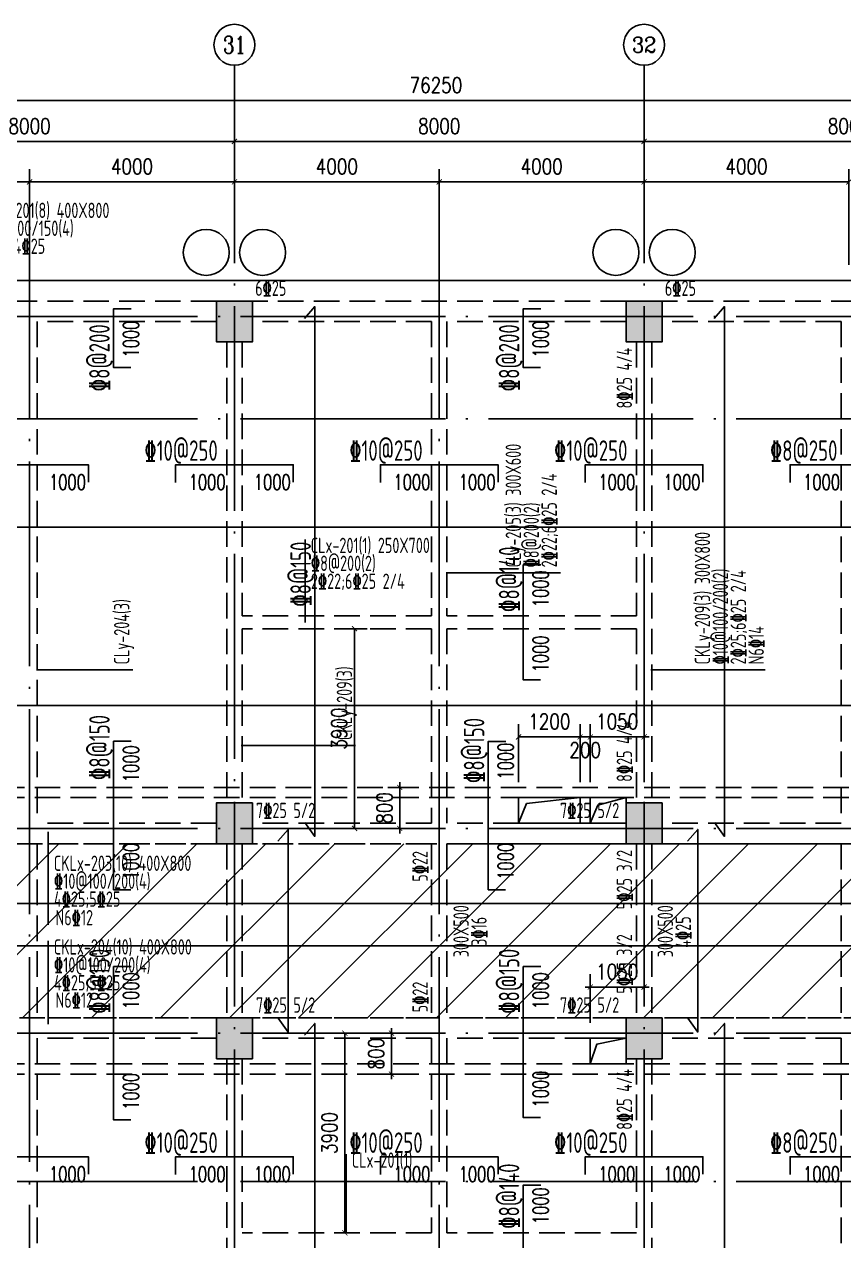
# Model space of a CAD drawing. Header units: millimetres. Extents: x 2998490 to 15040601, y 444546 to 7822218.
# Drawn here: x 14653164 to 14669164, y 7671349 to 7695106 of the extents above; entities that cross this region are included whole.
import ezdxf
from ezdxf.enums import TextEntityAlignment as Align

# ---------------------------------------------------------------- set-up
doc = ezdxf.new("R2010")
doc.units = ezdxf.units.MM
doc.header["$LTSCALE"] = 2000
doc.linetypes.add('DASH', pattern=[0.35, 0.25, -0.1])
doc.linetypes.add('DOTE', pattern=[2.42, 2, -0.2, 0.02, -0.2])
for name, color, linetype in [('3-AXIS', 3, 'Continuous'), ('3-AXIS_TEXT', 7, 'Continuous'), ('3-ban', 84, 'Continuous'), ('3-ban-hatch', 9, 'Continuous'), ('3-ban-rein', 1, 'Continuous'), ('3-ban-TEXT', 7, 'Continuous'), ('3-column-DOWN', 232, 'Continuous'), ('3-COLUMN-UP', 2, 'Continuous'), ('3-dcl', 3, 'Continuous'), ('3-dote', 43, 'DOTE'), ('3-HATCH', 8, 'Continuous'), ('3-liang-rein-X', 54, 'Continuous'), ('3-liang-rein-Y', 130, 'Continuous'), ('3-liang-R截面-X', 50, 'Continuous'), ('3-liang-R截面-Y', 70, 'Continuous'), ('3-liang-s-1', 44, 'Continuous'), ('3-liang-xu', 120, 'DASH'), ('3-装饰线脚', 7, 'Continuous'), ('AXIS', 3, 'Continuous'), ('AXIS_TEXT', 7, 'Continuous')]:
    doc.layers.add(name, color=color, linetype=linetype)
doc.layers.add('3-零部件', color=73, linetype='Continuous', lineweight=5)
doc.styles.add('_TCH_AXIS', font='COMPLEX', dxfattribs={"bigfont": 'GBCBIG'})
doc.styles.add('COMPLEX', font='COMPLEX')
doc.styles.add('DIM_FONT', font='SIMPLEX', dxfattribs={"width": 0.8, "bigfont": 'HZTXT'})
doc.styles.add('TJ1', font='tj-romans1.shx', dxfattribs={"width": 0.8, "bigfont": 'tj-hztxt1.shx'})
doc.styles.add('TSSD_Rein', font='Tssdeng.shx', dxfattribs={"width": 0.7, "bigfont": 'hztxt.shx'})
doc.dimstyles.new('DIMN100', dxfattribs={"dimtxt": 300, "dimasz": 100, "dimexe": 250, "dimexo": 300, "dimgap": 150, "dimtad": 1, "dimdec": 0, "dimzin": 0, "dimdsep": 46, "dimtxsty": 'DIM_FONT', "dimblk": 'ARCHTICK', "dimcen": 0.09, "dimclrt": 7, "dimazin": 2, "dimtfac": 1, "dimtdec": 0, "dimtix": 1, "dimtmove": 2, "dimatfit": 3, "dimldrblk": 'ARCHTICK', "dimfxl": 0, "dimtolj": 1, "dimtzin": 0, "dimarcsym": 0})

# ---------------------------------------------------------------- blocks, each defined once
blk = doc.blocks.new('_ArchTick')
at = {"color": 0, "linetype": 'ByBlock', "const_width": 0.15}
blk.add_lwpolyline([(-0.5, -0.5), (0.5, 0.5)], dxfattribs=at)
blk = doc.blocks.new('*D227')
at = {"layer": 'AXIS', "color": 0, "lineweight": -2}
for p, q in [((14649267, 7692217), (14649267, 7693069)), ((14657267, 7692217), (14657267, 7693069)), ((14649267, 7692819), (14657267, 7692819))]:
    blk.add_line(p, q, dxfattribs=at)
at = {"layer": 'Defpoints', "color": 0}
for p in [(14657267, 7692819), (14649267, 7691917), (14657267, 7691917)]:
    blk.add_point(p, dxfattribs=at)
at = {"layer": 'AXIS', "color": 0, "lineweight": -2, "xscale": 100, "yscale": 100, "zscale": 100, "rotation": 180}
blk.add_blockref('_ArchTick', (14649267, 7692819), dxfattribs=at)
at = {"layer": 'AXIS', "color": 0, "lineweight": -2, "xscale": 100, "yscale": 100, "zscale": 100}
blk.add_blockref('_ArchTick', (14657267, 7692819), dxfattribs=at)
at = {"layer": 'AXIS', "color": 7, "insert": (14653267, 7693119), "char_height": 300, "attachment_point": 5, "style": 'DIM_FONT'}
blk.add_mtext('\\A1;8000', dxfattribs=at)
blk = doc.blocks.new('*D228')
at = {"layer": 'AXIS', "color": 0, "lineweight": -2}
for p, q in [((14657267, 7692217), (14657267, 7693069)), ((14665267, 7692217), (14665267, 7693069)), ((14657267, 7692819), (14665267, 7692819))]:
    blk.add_line(p, q, dxfattribs=at)
at = {"layer": 'Defpoints', "color": 0}
for p in [(14665267, 7692819), (14657267, 7691917), (14665267, 7691917)]:
    blk.add_point(p, dxfattribs=at)
at = {"layer": 'AXIS', "color": 0, "lineweight": -2, "xscale": 100, "yscale": 100, "zscale": 100, "rotation": 180}
blk.add_blockref('_ArchTick', (14657267, 7692819), dxfattribs=at)
at = {"layer": 'AXIS', "color": 0, "lineweight": -2, "xscale": 100, "yscale": 100, "zscale": 100}
blk.add_blockref('_ArchTick', (14665267, 7692819), dxfattribs=at)
at = {"layer": 'AXIS', "color": 7, "insert": (14661267, 7693119), "char_height": 300, "attachment_point": 5, "style": 'DIM_FONT'}
blk.add_mtext('\\A1;8000', dxfattribs=at)
blk = doc.blocks.new('*D229')
at = {"layer": 'AXIS', "color": 0, "lineweight": -2}
for p, q in [((14665267, 7692217), (14665267, 7693069)), ((14673267, 7692217), (14673267, 7693069)), ((14665267, 7692819), (14673267, 7692819))]:
    blk.add_line(p, q, dxfattribs=at)
at = {"layer": 'Defpoints', "color": 0}
for p in [(14673267, 7692819), (14665267, 7691917), (14673267, 7691917)]:
    blk.add_point(p, dxfattribs=at)
at = {"layer": 'AXIS', "color": 0, "lineweight": -2, "xscale": 100, "yscale": 100, "zscale": 100, "rotation": 180}
blk.add_blockref('_ArchTick', (14665267, 7692819), dxfattribs=at)
at = {"layer": 'AXIS', "color": 0, "lineweight": -2, "xscale": 100, "yscale": 100, "zscale": 100}
blk.add_blockref('_ArchTick', (14673267, 7692819), dxfattribs=at)
at = {"layer": 'AXIS', "color": 7, "insert": (14669267, 7693119), "char_height": 300, "attachment_point": 5, "style": 'DIM_FONT'}
blk.add_mtext('\\A1;8000', dxfattribs=at)
blk = doc.blocks.new('*D237')
at = {"layer": 'AXIS', "color": 0, "lineweight": -2}
for p, q in [((14619017, 7691417), (14619017, 7693869)), ((14695267, 7691417), (14695267, 7693869)), ((14619017, 7693619), (14695267, 7693619))]:
    blk.add_line(p, q, dxfattribs=at)
at = {"layer": 'Defpoints', "color": 0}
for p in [(14695267, 7693619), (14619017, 7691117), (14695267, 7691117)]:
    blk.add_point(p, dxfattribs=at)
at = {"layer": 'AXIS', "color": 0, "lineweight": -2, "xscale": 100, "yscale": 100, "zscale": 100, "rotation": 180}
blk.add_blockref('_ArchTick', (14619017, 7693619), dxfattribs=at)
at = {"layer": 'AXIS', "color": 0, "lineweight": -2, "xscale": 100, "yscale": 100, "zscale": 100}
blk.add_blockref('_ArchTick', (14695267, 7693619), dxfattribs=at)
at = {"layer": 'AXIS', "color": 7, "insert": (14661202, 7693919), "char_height": 300, "attachment_point": 5, "style": 'DIM_FONT'}
blk.add_mtext('\\A1;76250', dxfattribs=at)
blk = doc.blocks.new('_AXISO')
blk.add_circle((0, 0), 0.5)
at = {"layer": '3-AXIS_TEXT', "style": 'COMPLEX', "width": 1.041667}
blk.add_attdef('A', text='', height=0.56, dxfattribs=at).set_placement((-0.25, -0.28), (0.25, -0.28), align=Align.FIT)
blk = doc.blocks.new('*D1376')
at = {"layer": '3-零部件', "color": 0, "lineweight": -2}
for p, q in [((14649267, 7691055), (14649267, 7692279)), ((14653267, 7690501), (14653267, 7692279)), ((14649267, 7692029), (14653267, 7692029))]:
    blk.add_line(p, q, dxfattribs=at)
at = {"layer": 'Defpoints', "color": 0}
for p in [(14653267, 7692029), (14649267, 7690755), (14653267, 7690201)]:
    blk.add_point(p, dxfattribs=at)
at = {"layer": '3-零部件', "color": 0, "lineweight": -2, "xscale": 100, "yscale": 100, "zscale": 100, "rotation": 180}
blk.add_blockref('_ArchTick', (14649267, 7692029), dxfattribs=at)
at = {"layer": '3-零部件', "color": 0, "lineweight": -2, "xscale": 100, "yscale": 100, "zscale": 100}
blk.add_blockref('_ArchTick', (14653267, 7692029), dxfattribs=at)
at = {"layer": '3-零部件', "color": 7, "insert": (14651267, 7692329), "char_height": 300, "attachment_point": 5, "style": 'DIM_FONT'}
blk.add_mtext('\\A1;4000', dxfattribs=at)
blk = doc.blocks.new('*D1377')
at = {"layer": '3-零部件', "color": 0, "lineweight": -2}
for p, q in [((14653267, 7690501), (14653267, 7692279)), ((14657267, 7690501), (14657267, 7692279)), ((14653267, 7692029), (14657267, 7692029))]:
    blk.add_line(p, q, dxfattribs=at)
at = {"layer": 'Defpoints', "color": 0}
for p in [(14657267, 7692029), (14653267, 7690201), (14657267, 7690201)]:
    blk.add_point(p, dxfattribs=at)
at = {"layer": '3-零部件', "color": 0, "lineweight": -2, "xscale": 100, "yscale": 100, "zscale": 100, "rotation": 180}
blk.add_blockref('_ArchTick', (14653267, 7692029), dxfattribs=at)
at = {"layer": '3-零部件', "color": 0, "lineweight": -2, "xscale": 100, "yscale": 100, "zscale": 100}
blk.add_blockref('_ArchTick', (14657267, 7692029), dxfattribs=at)
at = {"layer": '3-零部件', "color": 7, "insert": (14655267, 7692329), "char_height": 300, "attachment_point": 5, "style": 'DIM_FONT'}
blk.add_mtext('\\A1;4000', dxfattribs=at)
blk = doc.blocks.new('*D1378')
at = {"layer": '3-零部件', "color": 0, "lineweight": -2}
for p, q in [((14657267, 7690501), (14657267, 7692279)), ((14661267, 7690501), (14661267, 7692279)), ((14657267, 7692029), (14661267, 7692029))]:
    blk.add_line(p, q, dxfattribs=at)
at = {"layer": 'Defpoints', "color": 0}
for p in [(14661267, 7692029), (14657267, 7690201), (14661267, 7690201)]:
    blk.add_point(p, dxfattribs=at)
at = {"layer": '3-零部件', "color": 0, "lineweight": -2, "xscale": 100, "yscale": 100, "zscale": 100, "rotation": 180}
blk.add_blockref('_ArchTick', (14657267, 7692029), dxfattribs=at)
at = {"layer": '3-零部件', "color": 0, "lineweight": -2, "xscale": 100, "yscale": 100, "zscale": 100}
blk.add_blockref('_ArchTick', (14661267, 7692029), dxfattribs=at)
at = {"layer": '3-零部件', "color": 7, "insert": (14659267, 7692329), "char_height": 300, "attachment_point": 5, "style": 'DIM_FONT'}
blk.add_mtext('\\A1;4000', dxfattribs=at)
blk = doc.blocks.new('*D1379')
at = {"layer": '3-零部件', "color": 0, "lineweight": -2}
for p, q in [((14661267, 7690501), (14661267, 7692279)), ((14665267, 7690501), (14665267, 7692279)), ((14661267, 7692029), (14665267, 7692029))]:
    blk.add_line(p, q, dxfattribs=at)
at = {"layer": 'Defpoints', "color": 0}
for p in [(14665267, 7692029), (14661267, 7690201), (14665267, 7690201)]:
    blk.add_point(p, dxfattribs=at)
at = {"layer": '3-零部件', "color": 0, "lineweight": -2, "xscale": 100, "yscale": 100, "zscale": 100, "rotation": 180}
blk.add_blockref('_ArchTick', (14661267, 7692029), dxfattribs=at)
at = {"layer": '3-零部件', "color": 0, "lineweight": -2, "xscale": 100, "yscale": 100, "zscale": 100}
blk.add_blockref('_ArchTick', (14665267, 7692029), dxfattribs=at)
at = {"layer": '3-零部件', "color": 7, "insert": (14663267, 7692329), "char_height": 300, "attachment_point": 5, "style": 'DIM_FONT'}
blk.add_mtext('\\A1;4000', dxfattribs=at)
blk = doc.blocks.new('*D1382')
at = {"layer": '3-零部件', "color": 0, "lineweight": -2}
for p, q in [((14665267, 7690450), (14665267, 7692279)), ((14669267, 7690412), (14669267, 7692279)), ((14665267, 7692029), (14669267, 7692029))]:
    blk.add_line(p, q, dxfattribs=at)
at = {"layer": 'Defpoints', "color": 0}
for p in [(14669267, 7692029), (14665267, 7690150), (14669267, 7690112)]:
    blk.add_point(p, dxfattribs=at)
at = {"layer": '3-零部件', "color": 0, "lineweight": -2, "xscale": 100, "yscale": 100, "zscale": 100, "rotation": 180}
blk.add_blockref('_ArchTick', (14665267, 7692029), dxfattribs=at)
at = {"layer": '3-零部件', "color": 0, "lineweight": -2, "xscale": 100, "yscale": 100, "zscale": 100}
blk.add_blockref('_ArchTick', (14669267, 7692029), dxfattribs=at)
at = {"layer": '3-零部件', "color": 7, "insert": (14667267, 7692329), "char_height": 300, "attachment_point": 5, "style": 'DIM_FONT'}
blk.add_mtext('\\A1;4000', dxfattribs=at)
blk = doc.blocks.new('*D1799')
at = {"layer": '3-ban', "color": 0, "lineweight": -2}
for p, q in [((14659567, 7683302), (14659862, 7683302)), ((14659612, 7683302), (14659612, 7679402)), ((14659567, 7679402), (14659862, 7679402))]:
    blk.add_line(p, q, dxfattribs=at)
at = {"layer": 'Defpoints', "color": 0}
for p in [(14659267, 7683302), (14659267, 7679402), (14659612, 7679402)]:
    blk.add_point(p, dxfattribs=at)
at = {"layer": '3-ban', "color": 0, "lineweight": -2, "xscale": 100, "yscale": 100, "zscale": 100}
for p, rotation in [((14659612, 7683302), 90), ((14659612, 7679402), 270)]:
    blk.add_blockref('_ArchTick', p, dxfattribs=dict(at, rotation=rotation))
at = {"layer": '3-ban', "color": 7, "insert": (14659312, 7681352), "char_height": 300, "attachment_point": 5, "rotation": 90, "style": 'DIM_FONT'}
blk.add_mtext('\\A1;3900', dxfattribs=at)
blk = doc.blocks.new('*D1800')
at = {"layer": '3-ban', "color": 0, "lineweight": -2}
for p, q in [((14659424, 7675402), (14659424, 7671502)), ((14659426, 7675402), (14659674, 7675402)), ((14659426, 7671502), (14659674, 7671502))]:
    blk.add_line(p, q, dxfattribs=at)
at = {"layer": 'Defpoints', "color": 0}
for p in [(14659126, 7675402), (14659126, 7671502), (14659424, 7671502)]:
    blk.add_point(p, dxfattribs=at)
at = {"layer": '3-ban', "color": 0, "lineweight": -2, "xscale": 100, "yscale": 100, "zscale": 100}
for p, rotation in [((14659424, 7675402), 90), ((14659424, 7671502), 270)]:
    blk.add_blockref('_ArchTick', p, dxfattribs=dict(at, rotation=rotation))
at = {"layer": '3-ban', "color": 7, "insert": (14659124, 7673452), "char_height": 300, "attachment_point": 5, "rotation": 90, "style": 'DIM_FONT'}
blk.add_mtext('\\A1;3900', dxfattribs=at)
blk = doc.blocks.new('*D1801')
at = {"layer": '3-ban', "color": 0, "lineweight": -2}
for p, q in [((14660264, 7680202), (14660746, 7680202)), ((14660496, 7680202), (14660496, 7680302)), ((14660496, 7680202), (14660496, 7679402)), ((14660264, 7679402), (14660746, 7679402)), ((14660496, 7679402), (14660496, 7679302))]:
    blk.add_line(p, q, dxfattribs=at)
at = {"layer": 'Defpoints', "color": 0}
for p in [(14659964, 7680202), (14659964, 7679402), (14660496, 7679402)]:
    blk.add_point(p, dxfattribs=at)
at = {"layer": '3-ban', "color": 0, "lineweight": -2, "xscale": 100, "yscale": 100, "zscale": 100}
for p, rotation in [((14660496, 7680202), 270), ((14660496, 7679402), 90)]:
    blk.add_blockref('_ArchTick', p, dxfattribs=dict(at, rotation=rotation))
at = {"layer": '3-ban', "color": 7, "insert": (14660196, 7679802), "char_height": 300, "attachment_point": 5, "rotation": 90, "style": 'DIM_FONT'}
blk.add_mtext('\\A1;800', dxfattribs=at)
blk = doc.blocks.new('*D1802')
at = {"layer": '3-ban', "color": 0, "lineweight": -2}
for p, q in [((14660105, 7675402), (14660584, 7675402)), ((14660334, 7675402), (14660334, 7675502)), ((14660334, 7674602), (14660334, 7675402)), ((14660105, 7674602), (14660584, 7674602)), ((14660334, 7674602), (14660334, 7674502))]:
    blk.add_line(p, q, dxfattribs=at)
at = {"layer": 'Defpoints', "color": 0}
for p in [(14659805, 7675402), (14660334, 7675402), (14659805, 7674602)]:
    blk.add_point(p, dxfattribs=at)
at = {"layer": '3-ban', "color": 0, "lineweight": -2, "xscale": 100, "yscale": 100, "zscale": 100}
for p, rotation in [((14660334, 7675402), 270), ((14660334, 7674602), 90)]:
    blk.add_blockref('_ArchTick', p, dxfattribs=dict(at, rotation=rotation))
at = {"layer": '3-ban', "color": 7, "insert": (14660034, 7675002), "char_height": 300, "attachment_point": 5, "rotation": 90, "style": 'DIM_FONT'}
blk.add_mtext('\\A1;800', dxfattribs=at)
blk = doc.blocks.new('*D1844')
at = {"layer": '3-ban', "color": 0, "lineweight": -2}
for p, q in [((14662817, 7680302), (14662817, 7681439)), ((14664017, 7680302), (14664017, 7681439)), ((14662817, 7681189), (14664017, 7681189))]:
    blk.add_line(p, q, dxfattribs=at)
at = {"layer": 'Defpoints', "color": 0}
for p in [(14664017, 7681189), (14662817, 7680002), (14664017, 7680002)]:
    blk.add_point(p, dxfattribs=at)
at = {"layer": '3-ban', "color": 0, "lineweight": -2, "xscale": 100, "yscale": 100, "zscale": 100, "rotation": 180}
blk.add_blockref('_ArchTick', (14662817, 7681189), dxfattribs=at)
at = {"layer": '3-ban', "color": 0, "lineweight": -2, "xscale": 100, "yscale": 100, "zscale": 100}
blk.add_blockref('_ArchTick', (14664017, 7681189), dxfattribs=at)
at = {"layer": '3-ban', "color": 7, "insert": (14663417, 7681489), "char_height": 300, "attachment_point": 5, "style": 'DIM_FONT'}
blk.add_mtext('\\A1;1200', dxfattribs=at)
blk = doc.blocks.new('*D1845')
at = {"layer": '3-ban', "color": 0, "lineweight": -2}
for p, q in [((14664017, 7680302), (14664017, 7681439)), ((14664217, 7680302), (14664217, 7681439)), ((14664017, 7681189), (14663917, 7681189)), ((14664017, 7681189), (14664217, 7681189)), ((14664217, 7681189), (14664317, 7681189))]:
    blk.add_line(p, q, dxfattribs=at)
at = {"layer": 'Defpoints', "color": 0}
for p in [(14664217, 7681189), (14664017, 7680002), (14664217, 7680002)]:
    blk.add_point(p, dxfattribs=at)
at = {"layer": '3-ban', "color": 0, "lineweight": -2, "xscale": 100, "yscale": 100, "zscale": 100}
blk.add_blockref('_ArchTick', (14664017, 7681189), dxfattribs=at)
at = {"layer": '3-ban', "color": 0, "lineweight": -2, "xscale": 100, "yscale": 100, "zscale": 100, "rotation": 180}
blk.add_blockref('_ArchTick', (14664217, 7681189), dxfattribs=at)
at = {"layer": '3-ban', "color": 7, "insert": (14664117, 7680932), "char_height": 300, "attachment_point": 5, "style": 'DIM_FONT'}
blk.add_mtext('\\A1;200', dxfattribs=at)
blk = doc.blocks.new('*D1846')
at = {"layer": '3-ban', "color": 0, "lineweight": -2}
for p, q in [((14664217, 7680302), (14664217, 7681439)), ((14665267, 7680302), (14665267, 7681439)), ((14664217, 7681189), (14664117, 7681189)), ((14664217, 7681189), (14665267, 7681189)), ((14665267, 7681189), (14665367, 7681189))]:
    blk.add_line(p, q, dxfattribs=at)
at = {"layer": 'Defpoints', "color": 0}
for p in [(14665267, 7681189), (14664217, 7680002), (14665267, 7680002)]:
    blk.add_point(p, dxfattribs=at)
at = {"layer": '3-ban', "color": 0, "lineweight": -2, "xscale": 100, "yscale": 100, "zscale": 100}
blk.add_blockref('_ArchTick', (14664217, 7681189), dxfattribs=at)
at = {"layer": '3-ban', "color": 0, "lineweight": -2, "xscale": 100, "yscale": 100, "zscale": 100, "rotation": 180}
blk.add_blockref('_ArchTick', (14665267, 7681189), dxfattribs=at)
at = {"layer": '3-ban', "color": 7, "insert": (14664742, 7681489), "char_height": 300, "attachment_point": 5, "style": 'DIM_FONT'}
blk.add_mtext('\\A1;1050', dxfattribs=at)
blk = doc.blocks.new('*D1847')
at = {"layer": '3-ban', "color": 0, "lineweight": -2}
for p, q in [((14664217, 7675602), (14664217, 7676553)), ((14665267, 7676236), (14665267, 7676553)), ((14664217, 7676303), (14664117, 7676303)), ((14664217, 7676303), (14665267, 7676303)), ((14665267, 7676303), (14665367, 7676303))]:
    blk.add_line(p, q, dxfattribs=at)
at = {"layer": 'Defpoints', "color": 0}
for p in [(14665267, 7676303), (14665267, 7675936), (14664217, 7675302)]:
    blk.add_point(p, dxfattribs=at)
at = {"layer": '3-ban', "color": 0, "lineweight": -2, "xscale": 100, "yscale": 100, "zscale": 100}
blk.add_blockref('_ArchTick', (14664217, 7676303), dxfattribs=at)
at = {"layer": '3-ban', "color": 0, "lineweight": -2, "xscale": 100, "yscale": 100, "zscale": 100, "rotation": 180}
blk.add_blockref('_ArchTick', (14665267, 7676303), dxfattribs=at)
at = {"layer": '3-ban', "color": 7, "insert": (14664742, 7676603), "char_height": 300, "attachment_point": 5, "style": 'DIM_FONT'}
blk.add_mtext('\\A1;1050', dxfattribs=at)

msp = doc.modelspace()

# ---------------------------------------------------------------- hatches: boundary and pattern name
at = {"layer": '3-ban-hatch'}
h = msp.add_hatch(dxfattribs=at)
h.set_pattern_fill('ANSI31', color=8, scale=300, style=0)
h.set_pattern_definition([(225, (29074325.8, 15350928), (673.51921, -673.51921), [])])
h.paths.add_polyline_path([(14691566.9, 7679102), (14691566.9, 7672702), (14692155.7, 7672702), (14692660.5, 7672397.4), (14695264, 7669794.7), (14695493.1, 7669240.6), (14695493.1, 7665561.7), (14695262.8, 7665008.1), (14692660.8, 7662406), (14692106.7, 7662177), (14688427.3, 7662177), (14687873.3, 7662406.2), (14685271.6, 7665007.9), (14685041.9, 7665561.7), (14685041.9, 7667102), (14681566.9, 7667102), (14681566.9, 7672702), (14681566.9, 7675402), (14681566.9, 7675702), (14618716.9, 7675702), (14618716.9, 7679102)])
at = {"layer": '3-HATCH'}
for points in [[(14657616.9, 7689702), (14656916.9, 7689702), (14656916.9, 7688902), (14657616.9, 7688902)], [(14665616.9, 7689702), (14664916.9, 7689702), (14664916.9, 7688902), (14665616.9, 7688902)], [(14657616.9, 7679902), (14656916.9, 7679902), (14656916.9, 7679102), (14657616.9, 7679102)], [(14665616.9, 7679902), (14664916.9, 7679902), (14664916.9, 7679102), (14665616.9, 7679102)], [(14657616.9, 7675702), (14656916.9, 7675702), (14656916.9, 7674902), (14657616.9, 7674902)], [(14665616.9, 7675702), (14664916.9, 7675702), (14664916.9, 7674902), (14665616.9, 7674902)]]:
    msp.add_hatch(color=256, dxfattribs=at).paths.add_polyline_path(points)

# ---------------------------------------------------------------- linework, layer by layer
at = {"layer": '3-AXIS', "color": 15, "linetype": 'DOTE'}
for p, q in [((14657266.8, 7661402), (14657266.8, 7691916.5)), ((14665266.8, 7661402), (14665266.8, 7691916.5)), ((14695266.8, 7689402), (14614408.5, 7689402)), ((14695266.8, 7687402), (14614408.5, 7687402)), ((14695266.8, 7679402), (14614408.5, 7679402)), ((14695266.8, 7675402), (14614408.5, 7675402)), ((14695266.8, 7672502), (14614408.5, 7672502))]:
    msp.add_line(p, q, dxfattribs=at)
at = {"layer": '3-ban-rein'}
for points in [[(14655245.3, 7688402), (14654907.3, 7688402), (14654907.3, 7689552), (14655253.3, 7689552)], [(14658643.5, 7679518.1), (14658837, 7679244.4), (14658837, 7689592.3), (14658633.9, 7689362.9)], [(14663245.3, 7688402), (14662907.3, 7688402), (14662907.3, 7689552), (14663253.3, 7689552)], [(14666643.5, 7679518.1), (14666837, 7679244.4), (14666837, 7689592.3), (14666633.9, 7689362.9)], [(14654416.8, 7686165.7), (14654416.8, 7686503.7), (14652116.8, 7686503.7), (14652116.8, 7686157.7)], [(14658416.8, 7686165.7), (14658416.8, 7686503.7), (14656116.8, 7686503.7), (14656116.8, 7686157.7)], [(14662416.8, 7686165.7), (14662416.8, 7686503.7), (14660116.8, 7686503.7), (14660116.8, 7686157.7)], [(14666416.8, 7686165.7), (14666416.8, 7686503.7), (14664116.8, 7686503.7), (14664116.8, 7686157.7)], [(14670416.8, 7686165.7), (14670416.8, 7686503.7), (14668116.8, 7686503.7), (14668116.8, 7686157.7)], [(14681410.6, 7684945.4), (14681410.6, 7685283.3), (14618819.5, 7685283.3), (14618819.5, 7684937.3)], [(14663245.3, 7682302), (14662907.3, 7682302), (14662907.3, 7684552), (14663253.3, 7684552)], [(14681204.9, 7681993.8), (14681478.5, 7681800.4), (14618817.4, 7681800.4), (14619046.8, 7682003.4)], [(14655245.3, 7678202), (14654907.3, 7678202), (14654907.3, 7681102.8), (14655253.3, 7681102.8)], [(14662562, 7678202), (14662224.1, 7678202), (14662224.1, 7681099.5), (14662570.1, 7681099.5)], [(14658122.7, 7675697.8), (14658316.1, 7675424.1), (14658316.1, 7679381.4), (14658113, 7679152)], [(14666122.7, 7675697.8), (14666316.1, 7675424.1), (14666316.1, 7679381.4), (14666113, 7679152)], [(14691410.6, 7677595.5), (14691410.6, 7677933.4), (14618833.6, 7677933.4), (14618833.6, 7677587.4)], [(14691204.9, 7677299.5), (14691478.5, 7677106.1), (14618817.4, 7677106.1), (14619046.8, 7677309.2)], [(14655245.3, 7673708.2), (14654907.3, 7673708.2), (14654907.3, 7676702), (14655253.3, 7676702)], [(14663245.3, 7673753.7), (14662907.3, 7673753.7), (14662907.3, 7676702), (14663253.3, 7676702)], [(14658643.5, 7665518.1), (14658837, 7665244.4), (14658837, 7675592.3), (14658633.9, 7675362.9)], [(14666643.5, 7665518.1), (14666837, 7665244.4), (14666837, 7675592.3), (14666633.9, 7675362.9)], [(14654416.8, 7672649.4), (14654416.8, 7672987.3), (14652116.8, 7672987.3), (14652116.8, 7672641.3)], [(14658416.8, 7672649.4), (14658416.8, 7672987.3), (14656116.8, 7672987.3), (14656116.8, 7672641.3)], [(14662416.8, 7672649.4), (14662416.8, 7672987.3), (14660116.8, 7672987.3), (14660116.8, 7672641.3)], [(14666416.8, 7672649.4), (14666416.8, 7672987.3), (14664116.8, 7672987.3), (14664116.8, 7672641.3)], [(14670416.8, 7672649.4), (14670416.8, 7672987.3), (14668116.8, 7672987.3), (14668116.8, 7672641.3)], [(14663245.3, 7670252), (14662907.3, 7670252), (14662907.3, 7672435.2), (14663253.3, 7672435.2)]]:
    msp.add_lwpolyline(points, dxfattribs=at)
at = {"layer": '3-column-DOWN'}
for points in [[(14657616.9, 7689702), (14656916.9, 7689702), (14656916.9, 7688902), (14657616.9, 7688902)], [(14665616.9, 7689702), (14664916.9, 7689702), (14664916.9, 7688902), (14665616.9, 7688902)], [(14657616.9, 7679902), (14656916.9, 7679902), (14656916.9, 7679102), (14657616.9, 7679102)], [(14665616.9, 7679902), (14664916.9, 7679902), (14664916.9, 7679102), (14665616.9, 7679102)], [(14657616.9, 7675702), (14656916.9, 7675702), (14656916.9, 7674902), (14657616.9, 7674902)], [(14665616.9, 7675702), (14664916.9, 7675702), (14664916.9, 7674902), (14665616.9, 7674902)]]:
    msp.add_lwpolyline(points, close=True, dxfattribs=at)
at = {"layer": '3-COLUMN-UP'}
for points in [[(14657616.9, 7689702), (14656916.9, 7689702), (14656916.9, 7688902), (14657616.9, 7688902)], [(14665616.9, 7689702), (14664916.9, 7689702), (14664916.9, 7688902), (14665616.9, 7688902)], [(14657616.9, 7679902), (14656916.9, 7679902), (14656916.9, 7679102), (14657616.9, 7679102)], [(14665616.9, 7679902), (14664916.9, 7679902), (14664916.9, 7679102), (14665616.9, 7679102)], [(14657616.9, 7675702), (14656916.9, 7675702), (14656916.9, 7674902), (14657616.9, 7674902)], [(14665616.9, 7675702), (14664916.9, 7675702), (14664916.9, 7674902), (14665616.9, 7674902)]]:
    msp.add_lwpolyline(points, close=True, dxfattribs=at)
at = {"layer": '3-dcl', "linetype": 'DASH'}
msp.add_lwpolyline([(14691566.9, 7679102), (14691566.9, 7672702), (14692155.7, 7672702), (14692660.5, 7672397.4), (14695264, 7669794.7), (14695493.1, 7669240.6), (14695493.1, 7665561.7), (14695262.8, 7665008.1), (14692660.8, 7662406), (14692106.7, 7662177), (14688427.3, 7662177), (14687873.3, 7662406.2), (14685271.6, 7665007.9), (14685041.9, 7665561.7), (14685041.9, 7667102), (14681566.9, 7667102), (14681566.9, 7672702), (14681566.9, 7672702), (14681566.9, 7675402), (14681566.9, 7675402), (14681566.9, 7675702), (14618716.9, 7675702), (14618716.9, 7679102), (14691566.9, 7679102)], dxfattribs=at)
at = {"layer": '3-dote'}
for p, q in [((14653266.8, 7691407.2), (14653266.8, 7663225.6)), ((14661266.8, 7691407.2), (14661266.8, 7663225.6))]:
    msp.add_line(p, q, dxfattribs=at)
at = {"layer": '3-liang-R截面-X'}
for p, q in [((14658647.9, 7685046.6), (14658647.9, 7683424.9)), ((14653630.8, 7679332.6), (14653630.8, 7677520.2)), ((14653630.8, 7677204.4), (14653630.8, 7675578.2)), ((14659450.4, 7673040.4), (14659450.4, 7671502))]:
    msp.add_line(p, q, dxfattribs=at)
at = {"layer": '3-liang-R截面-Y'}
for p, q in [((14663632.3, 7684395.8), (14661402.3, 7684395.8)), ((14655282.3, 7682499.7), (14653402.3, 7682499.7)), ((14667631.1, 7682499.7), (14665401.1, 7682499.7)), ((14659631.1, 7681023), (14657401.1, 7681023))]:
    msp.add_line(p, q, dxfattribs=at)
at = {"layer": '3-liang-s-1'}
for points in [[(14691966.8, 7688102), (14681966.8, 7688102), (14681966.8, 7690102), (14618716.8, 7690102), (14618716.8, 7689702)], [(14662816.8, 7679502), (14662971.4, 7679887), (14664016.8, 7680002)], [(14664216.8, 7679502), (14664365.1, 7679858.3), (14664916.9, 7680002)], [(14664216.8, 7674802), (14664342.3, 7675184.9), (14664916.8, 7675302)]]:
    msp.add_lwpolyline(points, dxfattribs=at)
for points in [[(14662816.8, 7680002), (14664016.8, 7680002), (14664016.8, 7679502), (14662816.8, 7679502)], [(14664216.8, 7680002), (14664916.9, 7680002), (14664916.9, 7679502), (14664216.8, 7679502)], [(14664216.8, 7674802), (14664916.8, 7674802), (14664916.8, 7675302), (14664216.8, 7675302)]]:
    msp.add_lwpolyline(points, close=True, dxfattribs=at)
at = {"layer": '3-liang-xu'}
for p, q in [((14656916.9, 7689702), (14649616.9, 7689702)), ((14664916.9, 7689702), (14657616.9, 7689702)), ((14672916.9, 7689702), (14665616.9, 7689702)), ((14656916.9, 7689302), (14653416.9, 7689302)), ((14653416.9, 7689302), (14653416.9, 7679502)), ((14661116.9, 7689302), (14657616.9, 7689302)), ((14661116.9, 7689302), (14661116.9, 7683552)), ((14664916.9, 7689302), (14661416.9, 7689302)), ((14661416.9, 7689302), (14661416.9, 7683552)), ((14669116.9, 7689302), (14665616.9, 7689302)), ((14669116.9, 7689302), (14669116.9, 7679502)), ((14657116.9, 7688902), (14657116.9, 7679902)), ((14657416.9, 7688902), (14657416.9, 7683552)), ((14665116.9, 7688902), (14665116.9, 7683552)), ((14665416.9, 7688902), (14665416.9, 7679902)), ((14661116.9, 7683552), (14657416.9, 7683552)), ((14665116.9, 7683552), (14661416.9, 7683552)), ((14657416.9, 7683302), (14657416.9, 7679902)), ((14661116.9, 7683302), (14657416.9, 7683302)), ((14661116.9, 7683302), (14661116.9, 7679502)), ((14665116.9, 7683302), (14661416.9, 7683302)), ((14661416.9, 7683302), (14661416.9, 7679502)), ((14665116.9, 7683302), (14665116.9, 7679902)), ((14681166.8, 7680202), (14619016.8, 7680202)), ((14681166.8, 7680002), (14619016.8, 7680002)), ((14656916.9, 7679502), (14653416.9, 7679502)), ((14661116.9, 7679502), (14657616.9, 7679502)), ((14664916.9, 7679502), (14661416.9, 7679502)), ((14669116.9, 7679502), (14665616.9, 7679502)), ((14656916.9, 7679102), (14653416.9, 7679102)), ((14653416.9, 7679102), (14653416.9, 7675702)), ((14657116.9, 7679102), (14657116.9, 7675702)), ((14657416.9, 7679102), (14657416.9, 7675702)), ((14661116.9, 7679102), (14657616.9, 7679102)), ((14661116.9, 7679102), (14661116.9, 7675702)), ((14664916.9, 7679102), (14661416.9, 7679102)), ((14661416.9, 7679102), (14661416.9, 7675702)), ((14665116.9, 7679102), (14665116.9, 7675702)), ((14665416.9, 7679102), (14665416.9, 7675702)), ((14669116.9, 7679102), (14665616.9, 7679102)), ((14669116.9, 7679102), (14669116.9, 7675702)), ((14656916.9, 7675702), (14653416.9, 7675702)), ((14661116.9, 7675702), (14657616.9, 7675702)), ((14664916.9, 7675702), (14661416.9, 7675702)), ((14669116.9, 7675702), (14665616.9, 7675702)), ((14656916.9, 7675302), (14653416.9, 7675302)), ((14653416.9, 7675302), (14653416.9, 7665502)), ((14661116.9, 7675302), (14657616.9, 7675302)), ((14661116.9, 7675302), (14661116.9, 7671502)), ((14664916.9, 7675302), (14661416.9, 7675302)), ((14661416.9, 7675302), (14661416.9, 7671502)), ((14669116.9, 7675302), (14665616.9, 7675302)), ((14669116.9, 7675302), (14669116.9, 7665502)), ((14657116.9, 7674902), (14657116.9, 7665902)), ((14657416.9, 7674902), (14657416.9, 7671502)), ((14665116.9, 7674902), (14665116.9, 7671502)), ((14665416.9, 7674902), (14665416.9, 7665902)), ((14681166.8, 7674802), (14619016.8, 7674802)), ((14681166.8, 7674602), (14619016.8, 7674602)), ((14661116.9, 7671502), (14657416.9, 7671502)), ((14665116.9, 7671502), (14661416.9, 7671502))]:
    msp.add_line(p, q, dxfattribs=at)
at = {"layer": '3-装饰线脚'}
for centre in [(14656716.8, 7690652), (14657816.8, 7690652), (14664716.8, 7690652), (14665816.8, 7690652)]:
    msp.add_circle(centre, 450, dxfattribs=at)
at = {"layer": 'AXIS'}
for p, q in [((14657266.8, 7691916.5), (14657266.8, 7694306.2)), ((14665266.8, 7691916.5), (14665266.8, 7694306.2))]:
    msp.add_line(p, q, dxfattribs=at)

# ---------------------------------------------------------------- block references
ref = msp.add_blockref('_AXISO', (14657266.8, 7694706.2), dxfattribs=dict(at, xscale=-800, yscale=800, zscale=800, rotation=179.9999999998666))
ref.add_attrib('A', '31', dxfattribs={"layer": 'AXIS_TEXT', "height": 336, "rotation": 360, "style": '_TCH_AXIS'}).set_placement((14657042.8, 7694538.2), (14657490.8, 7694538.2), align=Align.FIT)
ref = msp.add_blockref('_AXISO', (14665266.8, 7694706.2), dxfattribs=dict(at, xscale=-800, yscale=800, zscale=800, rotation=179.9999999998666))
ref.add_attrib('A', '32', dxfattribs={"layer": 'AXIS_TEXT', "height": 300.65, "rotation": 360, "style": '_TCH_AXIS'}).set_placement((14665030.6, 7694555.8), (14665503.1, 7694555.8), align=Align.FIT)

# ---------------------------------------------------------------- texts
at = {"layer": '3-ban', "style": 'TSSD_Rein', "width": 0.7}
for s, rotation, p in [('%%1328@200', 89.99419, (14654830.3, 7687940.8, -5065)), ('%%1328@200', 89.99419, (14662830.3, 7687940.8, -5065)), ('%%13210@250', 0.00581, (14655508.9, 7686580.6, -5065)), ('%%13210@250', 0.00581, (14659508.9, 7686580.6, -5065)), ('%%13210@250', 0.00581, (14663508.9, 7686580.6, -5065)), ('%%1328@250', 0.00581, (14667724.3, 7686580.6, -5065)), ('%%1328@150', 89.99419, (14658759.9, 7683733.5, -5065)), ('%%1328@140', 89.99419, (14662830.3, 7683630.6, -5065)), ('%%1328@150', 89.99419, (14654830.3, 7680347.2, -5065)), ('%%1328@150', 89.99419, (14662147, 7680289.7, -5065)), ('%%1328@150', 89.99419, (14654830.3, 7675780.6, -5065)), ('%%1328@150', 89.99419, (14662830.3, 7675780.6, -5065)), ('%%13210@250', 0.00581, (14655508.9, 7673064.2, -5065)), ('%%13210@250', 0.00581, (14659508.9, 7673064.2, -5065)), ('%%13210@250', 0.00581, (14663508.9, 7673064.2, -5065)), ('%%1328@250', 0.00581, (14667724.3, 7673064.2, -5065)), ('%%1328@140', 89.99419, (14662830.3, 7671580.6, -5065))]:
    msp.add_text(s, height=400, rotation=rotation, dxfattribs=at).set_placement(p)
at = {"layer": '3-ban-TEXT', "style": 'TJ1', "width": 0.7}
for p in [(14655397.2, 7688598.9), (14663397.2, 7688598.9), (14663397.2, 7683721.9), (14663397.2, 7682448.9), (14655397.2, 7680305.1), (14662713.9, 7680355.9), (14655397.2, 7678398.9), (14662713.9, 7678398.9), (14655397.2, 7675871.9), (14663397.2, 7675871.9), (14655397.2, 7673905.1), (14663397.2, 7673950.6), (14663397.2, 7671671.9)]:
    msp.add_text('1000', height=300, rotation=90, dxfattribs=at).set_placement(p)
for p in [(14653646.5, 7686013.8), (14656373.5, 7686013.8), (14657646.5, 7686013.8), (14660373.5, 7686013.8), (14661646.5, 7686013.8), (14664373.5, 7686013.8), (14665646.5, 7686013.8), (14668373.5, 7686013.8), (14653646.5, 7672497.4), (14656373.5, 7672497.4), (14657646.5, 7672497.4), (14660373.5, 7672497.4), (14661646.5, 7672497.4), (14664373.5, 7672497.4), (14665646.5, 7672497.4), (14668373.5, 7672497.4)]:
    msp.add_text('1000', height=300, dxfattribs=at).set_placement(p)
at = {"layer": '3-liang-rein-X', "style": 'TSSD_Rein', "width": 0.7}
for s, p in [('%%13210@100/150(4)', (14652270.6, 7690972.7)), ('4%%13225;4%%13225', (14652270.6, 7690622.7)), ('6%%13225', (14657672.3, 7689802)), ('6%%13225', (14665672.3, 7689802)), ('%%1328@200(2)', (14658760.8, 7684429)), ('2%%13222;6%%13225 2/4', (14658760.8, 7684079)), ('7%%13225 5/2', (14657688.3, 7679602)), ('7%%13225 5/2', (14663625, 7679602)), ('%%13210@100/200(4)', (14653743.6, 7678220.7)), ('4%%13225;5%%13225', (14653743.6, 7677870.8)), ('N6%%13212', (14653771.8, 7677508.1)), ('%%13210@100/200(4)', (14653743.6, 7676586.7)), ('4%%13225;5%%13225', (14653743.6, 7676236.7)), ('N6%%13212', (14653771.8, 7675897.6)), ('7%%13225 5/2', (14657688.3, 7675802)), ('7%%13225 5/2', (14663625, 7675802))]:
    msp.add_text(s, height=300, dxfattribs=at).set_placement(p)
at = {"layer": '3-liang-rein-Y', "style": 'TSSD_Rein', "width": 0.7}
for s, p in [('8%%13225 4/4', (14665031.4, 7687603.2)), ('2%%13222;6%%13225 2/4', (14663563, 7684500)), ('%%1328@200(2)', (14663213, 7684500)), ('%%13210@100/200(2)', (14666906.2, 7682603.9)), ('2%%13225;6%%13225 2/4', (14667256.2, 7682603.9)), ('N6%%13214', (14667606.2, 7682603.9)), ('8%%13225 4/4', (14665031.4, 7680309.5)), ('5%%13222', (14661042.8, 7678360.8)), ('5%%13225 3/2', (14665031.4, 7677823.2)), ('3%%13216', (14662192.8, 7677107.5)), ('4%%13225', (14666181.4, 7677070.7)), ('5%%13225 3/2', (14665031.4, 7676176.1)), ('5%%13222', (14661042.8, 7675808.9)), ('8%%13225 4/4', (14665031.4, 7673515.1))]:
    msp.add_text(s, height=300, rotation=90, dxfattribs=at).set_placement(p)
at = {"layer": '3-liang-R截面-X', "style": 'TSSD_Rein', "width": 0.7}
for s, p in [('CKLx-201(8) 400X800', (14652265.7, 7691322.7)), ('CLx-201(1) 250X700', (14658755.9, 7684779)), ('CKLx-203(10) 400X800', (14653738.8, 7678570.7)), ('CKLx-204(10) 400X800', (14653738.8, 7676936.7)), ('CLx-201(1)', (14659558.4, 7672772.7))]:
    msp.add_text(s, height=300, dxfattribs=at).set_placement(p)
at = {"layer": '3-liang-R截面-Y', "style": 'TSSD_Rein', "width": 0.7}
for s, p in [('CLy-205(3) 300X600', (14662863, 7684500)), ('CKLy-209(3) 300X800', (14666556.2, 7682603.9)), ('CLy-204(3)', (14655214.9, 7682603.9)), ('CKLy-209(3)', (14659563.7, 7681127.2)), ('300X500', (14661842.8, 7676884.7)), ('300X500', (14665831.4, 7676884.7))]:
    msp.add_text(s, height=300, rotation=90, dxfattribs=at).set_placement(p)

# ---------------------------------------------------------------- dimensions: what is measured, and where the dimension line sits
at = {"layer": '3-ban'}
for base, p1, p2, picture, middle in [((14659612.2, 7679402), (14659266.8, 7683302), (14659266.8, 7679402), '*D1799', (14659312.2, 7681352)), ((14660496.4, 7679402), (14659964.4, 7680202), (14659964.4, 7679402), '*D1801', (14660196.4, 7679802)), ((14659424, 7671502), (14659125.9, 7675402), (14659125.9, 7671502), '*D1800', (14659124, 7673452)), ((14660334, 7675402), (14659805.4, 7674602), (14659805.4, 7675402), '*D1802', (14660034, 7675002))]:
    dim = msp.add_linear_dim(base=base, p1=p1, p2=p2, angle=90, dimstyle='DIMN100', dxfattribs=at)
    dim.commit()
    dim.dimension.update_dxf_attribs({"geometry": picture, "text_midpoint": middle})
for base, p1, p2, picture, middle in [((14664016.8, 7681189), (14662816.8, 7680002), (14664016.8, 7680002), '*D1844', (14663416.8, 7681489)), ((14665266.8, 7681189), (14664216.8, 7680002), (14665266.8, 7680002), '*D1846', (14664741.8, 7681489)), ((14665266.8, 7676302.6), (14664216.8, 7675302), (14665266.8, 7675935.7), '*D1847', (14664741.8, 7676602.6))]:
    dim = msp.add_linear_dim(base=base, p1=p1, p2=p2, dimstyle='DIMN100', dxfattribs=at)
    dim.commit()
    dim.dimension.update_dxf_attribs({"geometry": picture, "text_midpoint": middle})
dim = msp.add_linear_dim(base=(14664216.8, 7681189), p1=(14664016.8, 7680002), p2=(14664216.8, 7680002), dimstyle='DIMN100', dxfattribs=at)
dim.commit()
dim.dimension.update_dxf_attribs({"geometry": '*D1845', "text_midpoint": (14664116.8, 7680931.7), "dimtype": 160})
at = {"layer": '3-零部件'}
for base, p1, p2, picture, middle in [((14653266.8, 7692028.7), (14649266.8, 7690755), (14653266.8, 7690200.8), '*D1376', (14651266.8, 7692328.7)), ((14657266.8, 7692028.7), (14653266.8, 7690200.8), (14657266.8, 7690200.8), '*D1377', (14655266.8, 7692328.7)), ((14661266.8, 7692028.7), (14657266.8, 7690200.8), (14661266.8, 7690200.8), '*D1378', (14659266.8, 7692328.7)), ((14665266.8, 7692028.7), (14661266.8, 7690200.8), (14665266.8, 7690200.8), '*D1379', (14663266.8, 7692328.7)), ((14669266.8, 7692028.7), (14665266.8, 7690150), (14669266.8, 7690112.2), '*D1382', (14667266.8, 7692328.7))]:
    dim = msp.add_linear_dim(base=base, p1=p1, p2=p2, dimstyle='DIMN100', dxfattribs=at)
    dim.commit()
    dim.dimension.update_dxf_attribs({"geometry": picture, "text_midpoint": middle})
at = {"layer": 'AXIS'}
dim = msp.add_linear_dim(base=(14695266.8, 7693619.1), p1=(14619016.8, 7691116.5), p2=(14695266.8, 7691116.5), angle=360, dimstyle='DIMN100', dxfattribs=at)
dim.commit()
dim.dimension.update_dxf_attribs({"geometry": '*D237', "text_midpoint": (14661202.1, 7693919.1), "dimtype": 161})
for p1, p2, picture, middle in [((14649266.8, 7691916.5), (14657266.8, 7691916.5), '*D227', (14653266.8, 7693119.1)), ((14657266.8, 7691916.5), (14665266.8, 7691916.5), '*D228', (14661266.8, 7693119.1)), ((14665266.8, 7691916.5), (14673266.8, 7691916.5), '*D229', (14669266.8, 7693119.1))]:
    dim = msp.add_aligned_dim(p1=p1, p2=p2, distance=902.6, dimstyle='DIMN100', dxfattribs=at)
    dim.commit()
    dim.dimension.update_dxf_attribs({"geometry": picture, "text_midpoint": middle})

doc.saveas('drawing.dxf')
